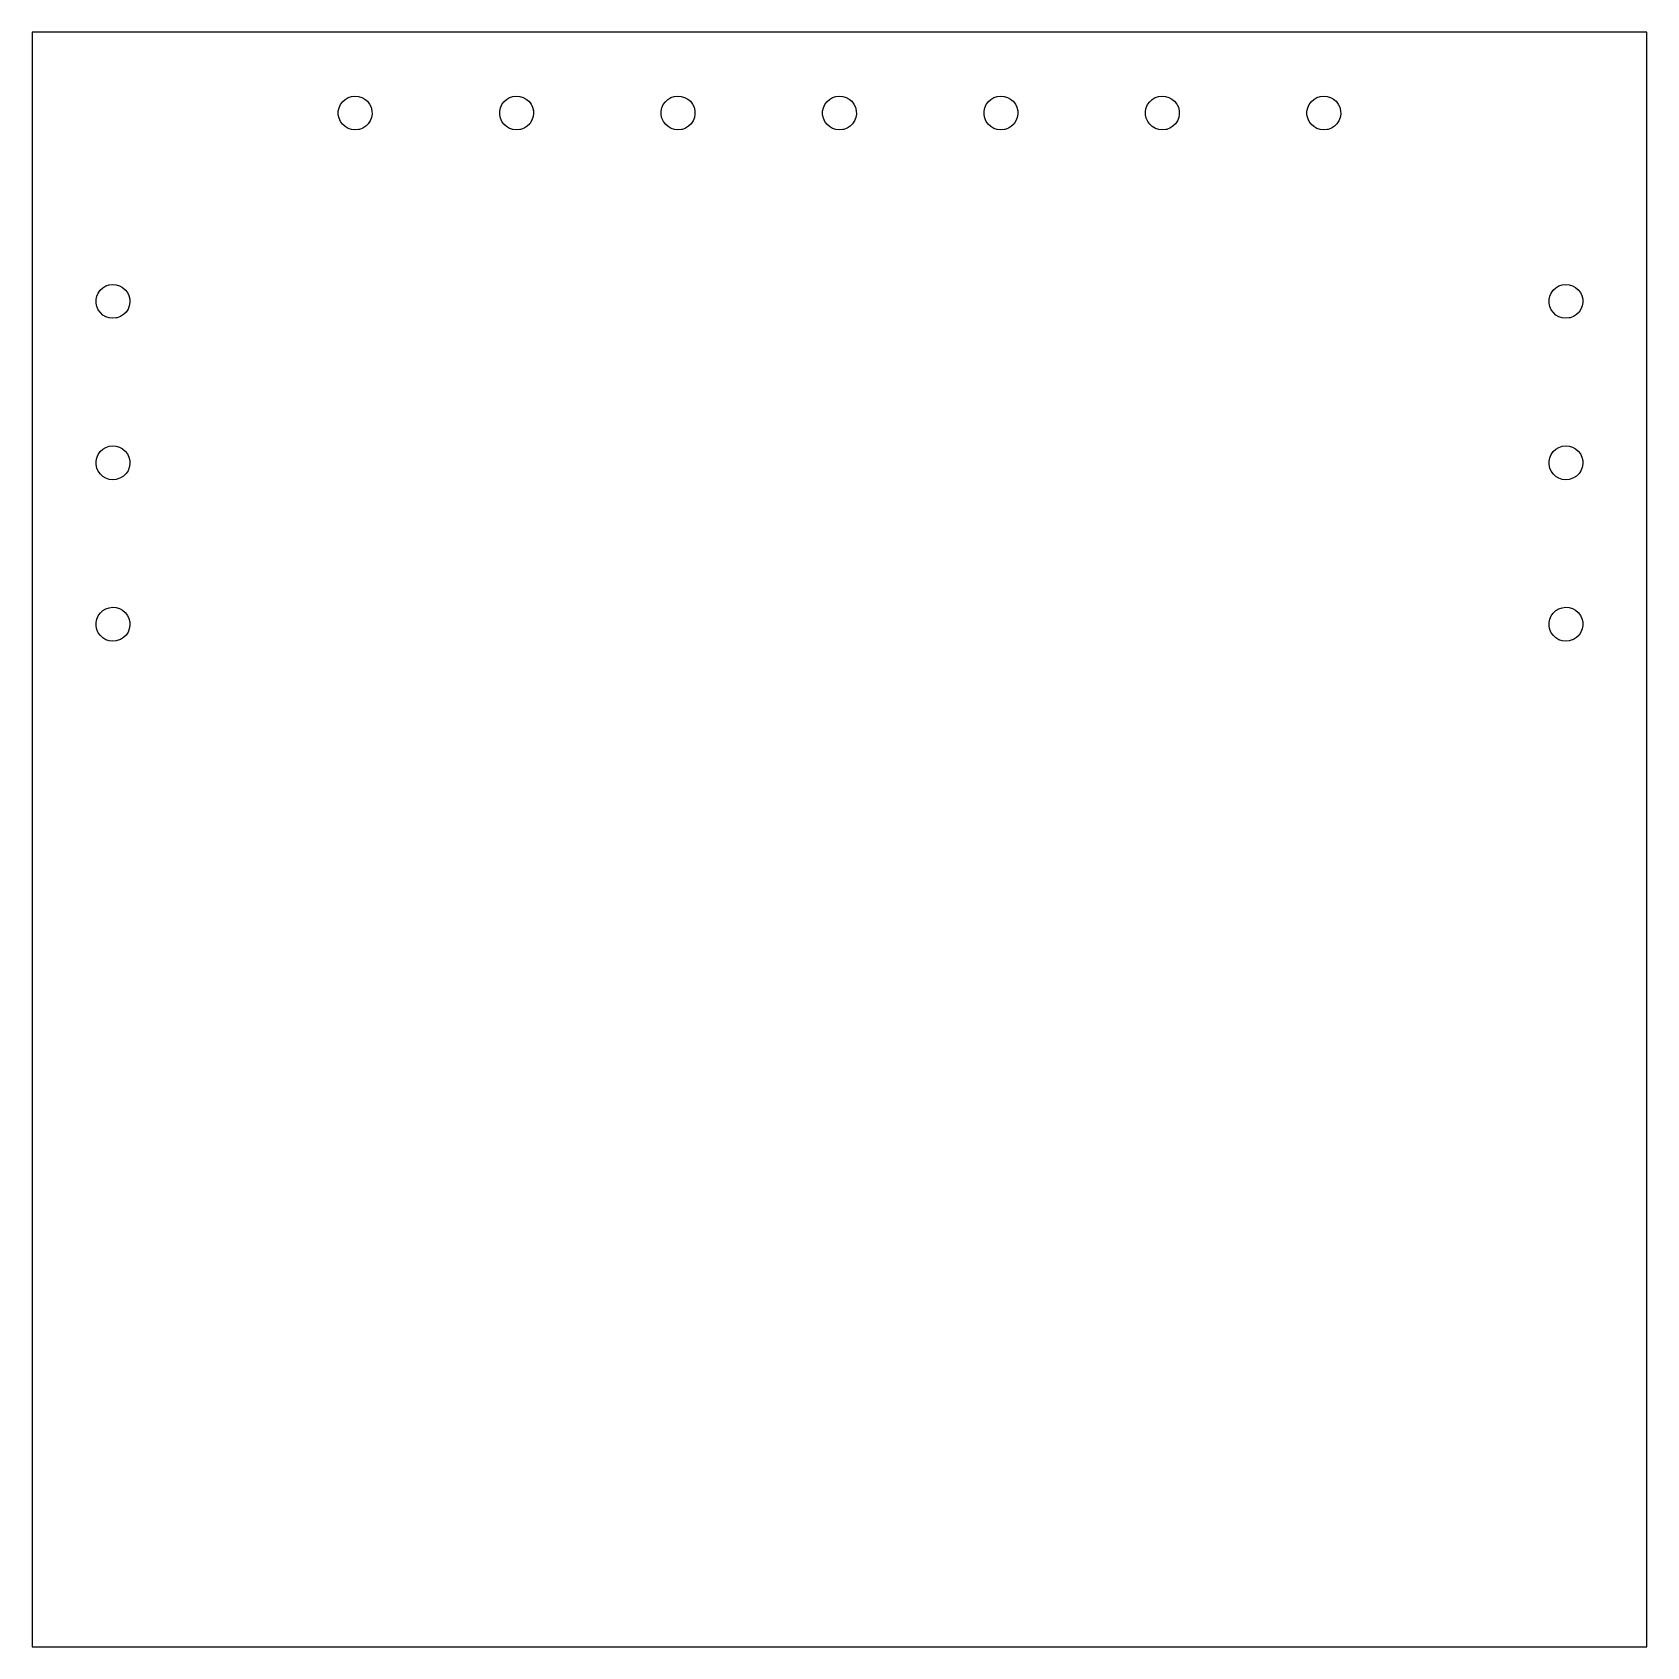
# Model space of a CAD drawing. Header units: metres. Extents: x 0 to 150, y 0 to 150.
import ezdxf

# ---------------------------------------------------------------- set-up
doc = ezdxf.new("R2010")
doc.units = ezdxf.units.M

msp = doc.modelspace()

# ---------------------------------------------------------------- linework, layer by layer
for p, q in [((150, 150), (0, 150)), ((0, 150), (0, 0)), ((150, 0), (150, 150)), ((29.3384, 143.929), (29.6468, 144.035)), ((29.6468, 144.035), (29.9703, 144.075)), ((29.9703, 144.075), (30.2951, 144.047)), ((30.2951, 144.047), (30.6073, 143.953)), ((44.3384, 143.929), (44.6468, 144.035)), ((44.6468, 144.035), (44.9703, 144.075)), ((44.9703, 144.075), (45.2951, 144.047)), ((45.2951, 144.047), (45.6073, 143.953)), ((59.3384, 143.929), (59.6468, 144.035)), ((59.6468, 144.035), (59.9703, 144.075)), ((59.9703, 144.075), (60.2951, 144.047)), ((60.2951, 144.047), (60.6073, 143.953)), ((74.3384, 143.929), (74.6468, 144.035)), ((74.6468, 144.035), (74.9703, 144.075)), ((74.9703, 144.075), (75.2951, 144.047)), ((75.2951, 144.047), (75.6073, 143.953)), ((89.3384, 143.929), (89.6468, 144.035)), ((89.6468, 144.035), (89.9703, 144.075)), ((89.9703, 144.075), (90.2951, 144.047)), ((90.2951, 144.047), (90.6073, 143.953)), ((104.338, 143.929), (104.647, 144.035)), ((104.647, 144.035), (104.97, 144.075)), ((104.97, 144.075), (105.295, 144.047)), ((105.295, 144.047), (105.607, 143.953)), ((119.338, 143.929), (119.647, 144.035)), ((119.647, 144.035), (119.97, 144.075)), ((119.97, 144.075), (120.295, 144.047)), ((120.295, 144.047), (120.607, 143.953)), ((28.4329, 142.658), (28.4991, 142.977)), ((28.434, 142.332), (28.4329, 142.658)), ((28.4991, 142.977), (28.6295, 143.276)), ((28.6295, 143.276), (28.8186, 143.542)), ((28.8186, 143.542), (29.0583, 143.762)), ((29.0583, 143.762), (29.3384, 143.929)), ((30.6073, 143.953), (30.8934, 143.797)), ((30.8934, 143.797), (31.1413, 143.585)), ((31.1413, 143.585), (31.3403, 143.327)), ((31.3403, 143.327), (31.4819, 143.034)), ((31.4819, 143.034), (31.56, 142.717)), ((31.56, 142.717), (31.5712, 142.391)), ((43.4329, 142.658), (43.4991, 142.977)), ((43.434, 142.332), (43.4329, 142.658)), ((43.4991, 142.977), (43.6295, 143.276)), ((43.6295, 143.276), (43.8186, 143.542)), ((43.8186, 143.542), (44.0583, 143.762)), ((44.0583, 143.762), (44.3384, 143.929)), ((45.6073, 143.953), (45.8934, 143.797)), ((45.8934, 143.797), (46.1413, 143.585)), ((46.1413, 143.585), (46.3403, 143.327)), ((46.3403, 143.327), (46.4819, 143.034)), ((46.4819, 143.034), (46.56, 142.717)), ((46.56, 142.717), (46.5712, 142.391)), ((58.4329, 142.658), (58.4991, 142.977)), ((58.434, 142.332), (58.4329, 142.658)), ((58.4991, 142.977), (58.6295, 143.276)), ((58.6295, 143.276), (58.8186, 143.542)), ((58.8186, 143.542), (59.0583, 143.762)), ((59.0583, 143.762), (59.3384, 143.929)), ((60.6073, 143.953), (60.8934, 143.797)), ((60.8934, 143.797), (61.1413, 143.585)), ((61.1413, 143.585), (61.3403, 143.327)), ((61.3403, 143.327), (61.4819, 143.034)), ((61.4819, 143.034), (61.56, 142.717)), ((61.56, 142.717), (61.5712, 142.391)), ((73.4329, 142.658), (73.4991, 142.977)), ((73.434, 142.332), (73.4329, 142.658)), ((73.4991, 142.977), (73.6295, 143.276)), ((73.6295, 143.276), (73.8186, 143.542)), ((73.8186, 143.542), (74.0583, 143.762)), ((74.0583, 143.762), (74.3384, 143.929)), ((75.6073, 143.953), (75.8934, 143.797)), ((75.8934, 143.797), (76.1413, 143.585)), ((76.1413, 143.585), (76.3403, 143.327)), ((76.3403, 143.327), (76.4819, 143.034)), ((76.4819, 143.034), (76.56, 142.717)), ((76.56, 142.717), (76.5712, 142.391)), ((88.4329, 142.658), (88.4991, 142.977)), ((88.434, 142.332), (88.4329, 142.658)), ((88.4991, 142.977), (88.6295, 143.276)), ((88.6295, 143.276), (88.8186, 143.542)), ((88.8186, 143.542), (89.0583, 143.762)), ((89.0583, 143.762), (89.3384, 143.929)), ((90.6073, 143.953), (90.8934, 143.797)), ((90.8934, 143.797), (91.1413, 143.585)), ((91.1413, 143.585), (91.3403, 143.327)), ((91.3403, 143.327), (91.4819, 143.034)), ((91.4819, 143.034), (91.56, 142.717)), ((91.56, 142.717), (91.5712, 142.391)), ((103.433, 142.658), (103.499, 142.977)), ((103.434, 142.332), (103.433, 142.658)), ((103.499, 142.977), (103.629, 143.276)), ((103.629, 143.276), (103.819, 143.542)), ((103.819, 143.542), (104.058, 143.762)), ((104.058, 143.762), (104.338, 143.929)), ((105.607, 143.953), (105.893, 143.797)), ((105.893, 143.797), (106.141, 143.585)), ((106.141, 143.585), (106.34, 143.327)), ((106.34, 143.327), (106.482, 143.034)), ((106.482, 143.034), (106.56, 142.717)), ((106.56, 142.717), (106.571, 142.391)), ((118.433, 142.658), (118.499, 142.977)), ((118.434, 142.332), (118.433, 142.658)), ((118.499, 142.977), (118.629, 143.276)), ((118.629, 143.276), (118.819, 143.542)), ((118.819, 143.542), (119.058, 143.762)), ((119.058, 143.762), (119.338, 143.929)), ((120.607, 143.953), (120.893, 143.797)), ((120.893, 143.797), (121.141, 143.585)), ((121.141, 143.585), (121.34, 143.327)), ((121.34, 143.327), (121.482, 143.034)), ((121.482, 143.034), (121.56, 142.717)), ((121.56, 142.717), (121.571, 142.391)), ((28.5021, 142.013), (28.434, 142.332)), ((28.6344, 141.715), (28.5021, 142.013)), ((28.8251, 141.451), (28.6344, 141.715)), ((29.0662, 141.232), (28.8251, 141.451)), ((29.3474, 141.067), (29.0662, 141.232)), ((29.6564, 140.963), (29.3474, 141.067)), ((30.7062, 141.092), (30.4013, 140.977)), ((30.9809, 141.268), (30.7062, 141.092)), ((31.2135, 141.496), (30.9809, 141.268)), ((31.3942, 141.767), (31.2135, 141.496)), ((31.5152, 142.07), (31.3942, 141.767)), ((31.5712, 142.391), (31.5152, 142.07)), ((43.5021, 142.013), (43.434, 142.332)), ((43.6344, 141.715), (43.5021, 142.013)), ((43.8251, 141.451), (43.6344, 141.715)), ((44.0662, 141.232), (43.8251, 141.451)), ((44.3474, 141.067), (44.0662, 141.232)), ((44.6564, 140.963), (44.3474, 141.067)), ((45.7062, 141.092), (45.4013, 140.977)), ((45.9809, 141.268), (45.7062, 141.092)), ((46.2135, 141.496), (45.9809, 141.268)), ((46.3942, 141.767), (46.2135, 141.496)), ((46.5152, 142.07), (46.3942, 141.767)), ((46.5712, 142.391), (46.5152, 142.07)), ((58.5021, 142.013), (58.434, 142.332)), ((58.6344, 141.715), (58.5021, 142.013)), ((58.8251, 141.451), (58.6344, 141.715)), ((59.0662, 141.232), (58.8251, 141.451)), ((59.3474, 141.067), (59.0662, 141.232)), ((59.6564, 140.963), (59.3474, 141.067)), ((60.7062, 141.092), (60.4013, 140.977)), ((60.9809, 141.268), (60.7062, 141.092)), ((61.2135, 141.496), (60.9809, 141.268)), ((61.3942, 141.767), (61.2135, 141.496)), ((61.5152, 142.07), (61.3942, 141.767)), ((61.5712, 142.391), (61.5152, 142.07)), ((73.5021, 142.013), (73.434, 142.332)), ((73.6344, 141.715), (73.5021, 142.013)), ((73.8251, 141.451), (73.6344, 141.715)), ((74.0662, 141.232), (73.8251, 141.451)), ((74.3474, 141.067), (74.0662, 141.232)), ((74.6564, 140.963), (74.3474, 141.067)), ((75.7062, 141.092), (75.4013, 140.977)), ((75.9809, 141.268), (75.7062, 141.092)), ((76.2135, 141.496), (75.9809, 141.268)), ((76.3942, 141.767), (76.2135, 141.496)), ((76.5152, 142.07), (76.3942, 141.767)), ((76.5712, 142.391), (76.5152, 142.07)), ((88.5021, 142.013), (88.434, 142.332)), ((88.6344, 141.715), (88.5021, 142.013)), ((88.8251, 141.451), (88.6344, 141.715)), ((89.0662, 141.232), (88.8251, 141.451)), ((89.3474, 141.067), (89.0662, 141.232)), ((89.6564, 140.963), (89.3474, 141.067)), ((90.7062, 141.092), (90.4013, 140.977)), ((90.9809, 141.268), (90.7062, 141.092)), ((91.2135, 141.496), (90.9809, 141.268)), ((91.3942, 141.767), (91.2135, 141.496)), ((91.5152, 142.07), (91.3942, 141.767)), ((91.5712, 142.391), (91.5152, 142.07)), ((103.502, 142.013), (103.434, 142.332)), ((103.634, 141.715), (103.502, 142.013)), ((103.825, 141.451), (103.634, 141.715)), ((104.066, 141.232), (103.825, 141.451)), ((104.347, 141.067), (104.066, 141.232)), ((104.656, 140.963), (104.347, 141.067)), ((105.706, 141.092), (105.401, 140.977)), ((105.981, 141.268), (105.706, 141.092)), ((106.214, 141.496), (105.981, 141.268)), ((106.394, 141.767), (106.214, 141.496)), ((106.515, 142.07), (106.394, 141.767)), ((106.571, 142.391), (106.515, 142.07)), ((118.502, 142.013), (118.434, 142.332)), ((118.634, 141.715), (118.502, 142.013)), ((118.825, 141.451), (118.634, 141.715)), ((119.066, 141.232), (118.825, 141.451)), ((119.347, 141.067), (119.066, 141.232)), ((119.656, 140.963), (119.347, 141.067)), ((120.706, 141.092), (120.401, 140.977)), ((120.981, 141.268), (120.706, 141.092)), ((121.214, 141.496), (120.981, 141.268)), ((121.394, 141.767), (121.214, 141.496)), ((121.515, 142.07), (121.394, 141.767)), ((121.571, 142.391), (121.515, 142.07)), ((29.9802, 140.925), (29.6564, 140.963)), ((30.3048, 140.955), (29.9802, 140.925)), ((30.4013, 140.977), (30.3048, 140.955)), ((44.9802, 140.925), (44.6564, 140.963)), ((45.3048, 140.955), (44.9802, 140.925)), ((45.4013, 140.977), (45.3048, 140.955)), ((59.9802, 140.925), (59.6564, 140.963)), ((60.3048, 140.955), (59.9802, 140.925)), ((60.4013, 140.977), (60.3048, 140.955)), ((74.9802, 140.925), (74.6564, 140.963)), ((75.3048, 140.955), (74.9802, 140.925)), ((75.4013, 140.977), (75.3048, 140.955)), ((89.9802, 140.925), (89.6564, 140.963)), ((90.3048, 140.955), (89.9802, 140.925)), ((90.4013, 140.977), (90.3048, 140.955)), ((104.98, 140.925), (104.656, 140.963)), ((105.305, 140.955), (104.98, 140.925)), ((105.401, 140.977), (105.305, 140.955)), ((119.98, 140.925), (119.656, 140.963)), ((120.305, 140.955), (119.98, 140.925)), ((120.401, 140.977), (120.305, 140.955)), ((6.12946, 125.776), (6.31857, 126.042)), ((6.31857, 126.042), (6.55829, 126.262)), ((6.55829, 126.262), (6.83836, 126.429)), ((6.83836, 126.429), (7.14676, 126.535)), ((7.14676, 126.535), (7.47031, 126.575)), ((7.47031, 126.575), (7.79512, 126.547)), ((7.79512, 126.547), (8.10728, 126.453)), ((8.10728, 126.453), (8.39345, 126.297)), ((8.39345, 126.297), (8.64133, 126.085)), ((8.64133, 126.085), (8.8403, 125.827)), ((141.129, 125.776), (141.319, 126.042)), ((141.319, 126.042), (141.558, 126.262)), ((141.558, 126.262), (141.838, 126.429)), ((141.838, 126.429), (142.147, 126.535)), ((142.147, 126.535), (142.47, 126.575)), ((142.47, 126.575), (142.795, 126.547)), ((142.795, 126.547), (143.107, 126.453)), ((143.107, 126.453), (143.393, 126.297)), ((143.393, 126.297), (143.641, 126.085)), ((143.641, 126.085), (143.84, 125.827)), ((5.93294, 125.158), (5.99905, 125.477)), ((5.93398, 124.832), (5.93294, 125.158)), ((6.00208, 124.513), (5.93398, 124.832)), ((5.99905, 125.477), (6.12946, 125.776)), ((6.13435, 124.215), (6.00208, 124.513)), ((8.8403, 125.827), (8.98187, 125.534)), ((9.01518, 124.57), (8.89423, 124.267)), ((8.98187, 125.534), (9.05997, 125.217)), ((9.07123, 124.891), (9.01518, 124.57)), ((9.05997, 125.217), (9.07123, 124.891)), ((140.933, 125.158), (140.999, 125.477)), ((140.934, 124.832), (140.933, 125.158)), ((141.002, 124.513), (140.934, 124.832)), ((140.999, 125.477), (141.129, 125.776)), ((141.134, 124.215), (141.002, 124.513)), ((143.84, 125.827), (143.982, 125.534)), ((144.015, 124.57), (143.894, 124.267)), ((143.982, 125.534), (144.06, 125.217)), ((144.071, 124.891), (144.015, 124.57)), ((144.06, 125.217), (144.071, 124.891)), ((6.32513, 123.951), (6.13435, 124.215)), ((6.56624, 123.732), (6.32513, 123.951)), ((6.84735, 123.567), (6.56624, 123.732)), ((7.15642, 123.463), (6.84735, 123.567)), ((7.48019, 123.425), (7.15642, 123.463)), ((7.80484, 123.455), (7.48019, 123.425)), ((7.90126, 123.477), (7.80484, 123.455)), ((8.20619, 123.592), (7.90126, 123.477)), ((8.48088, 123.768), (8.20619, 123.592)), ((8.71355, 123.996), (8.48088, 123.768)), ((8.89423, 124.267), (8.71355, 123.996)), ((141.325, 123.951), (141.134, 124.215)), ((141.566, 123.732), (141.325, 123.951)), ((141.847, 123.567), (141.566, 123.732)), ((142.156, 123.463), (141.847, 123.567)), ((142.48, 123.425), (142.156, 123.463)), ((142.805, 123.455), (142.48, 123.425)), ((142.901, 123.477), (142.805, 123.455)), ((143.206, 123.592), (142.901, 123.477)), ((143.481, 123.768), (143.206, 123.592)), ((143.714, 123.996), (143.481, 123.768)), ((143.894, 124.267), (143.714, 123.996)), ((6.12946, 110.776), (6.31857, 111.042)), ((6.31857, 111.042), (6.55829, 111.262)), ((6.55829, 111.262), (6.83836, 111.429)), ((6.83836, 111.429), (7.14676, 111.535)), ((7.14676, 111.535), (7.47031, 111.575)), ((7.47031, 111.575), (7.79512, 111.547)), ((7.79512, 111.547), (8.10728, 111.453)), ((8.10728, 111.453), (8.39345, 111.297)), ((8.39345, 111.297), (8.64133, 111.085)), ((8.64133, 111.085), (8.8403, 110.827)), ((141.129, 110.776), (141.319, 111.042)), ((141.319, 111.042), (141.558, 111.262)), ((141.558, 111.262), (141.838, 111.429)), ((141.838, 111.429), (142.147, 111.535)), ((142.147, 111.535), (142.47, 111.575)), ((142.47, 111.575), (142.795, 111.547)), ((142.795, 111.547), (143.107, 111.453)), ((143.107, 111.453), (143.393, 111.297)), ((143.393, 111.297), (143.641, 111.085)), ((143.641, 111.085), (143.84, 110.827)), ((5.93294, 110.158), (5.99905, 110.477)), ((5.93398, 109.832), (5.93294, 110.158)), ((6.00208, 109.513), (5.93398, 109.832)), ((5.99905, 110.477), (6.12946, 110.776)), ((6.13435, 109.215), (6.00208, 109.513)), ((8.8403, 110.827), (8.98187, 110.534)), ((9.01518, 109.57), (8.89423, 109.267)), ((8.98187, 110.534), (9.05997, 110.217)), ((9.07123, 109.891), (9.01518, 109.57)), ((9.05997, 110.217), (9.07123, 109.891)), ((140.933, 110.158), (140.999, 110.477)), ((140.934, 109.832), (140.933, 110.158)), ((141.002, 109.513), (140.934, 109.832)), ((140.999, 110.477), (141.129, 110.776)), ((141.134, 109.215), (141.002, 109.513)), ((143.84, 110.827), (143.982, 110.534)), ((144.015, 109.57), (143.894, 109.267)), ((143.982, 110.534), (144.06, 110.217)), ((144.071, 109.891), (144.015, 109.57)), ((144.06, 110.217), (144.071, 109.891)), ((6.32513, 108.951), (6.13435, 109.215)), ((6.56624, 108.732), (6.32513, 108.951)), ((6.84735, 108.567), (6.56624, 108.732)), ((7.15642, 108.463), (6.84735, 108.567)), ((7.48019, 108.425), (7.15642, 108.463)), ((7.80484, 108.455), (7.48019, 108.425)), ((7.90126, 108.477), (7.80484, 108.455)), ((8.20619, 108.592), (7.90126, 108.477)), ((8.48088, 108.768), (8.20619, 108.592)), ((8.71355, 108.996), (8.48088, 108.768)), ((8.89423, 109.267), (8.71355, 108.996)), ((141.325, 108.951), (141.134, 109.215)), ((141.566, 108.732), (141.325, 108.951)), ((141.847, 108.567), (141.566, 108.732)), ((142.156, 108.463), (141.847, 108.567)), ((142.48, 108.425), (142.156, 108.463)), ((142.805, 108.455), (142.48, 108.425)), ((142.901, 108.477), (142.805, 108.455)), ((143.206, 108.592), (142.901, 108.477)), ((143.481, 108.768), (143.206, 108.592)), ((143.714, 108.996), (143.481, 108.768)), ((143.894, 109.267), (143.714, 108.996)), ((6.12946, 95.776), (6.31857, 96.0416)), ((6.31857, 96.0416), (6.55829, 96.2625)), ((6.55829, 96.2625), (6.83836, 96.4293)), ((6.83836, 96.4293), (7.14676, 96.5349)), ((7.14676, 96.5349), (7.47031, 96.5747)), ((7.47031, 96.5747), (7.79512, 96.5471)), ((7.79512, 96.5471), (8.10728, 96.4532)), ((8.10728, 96.4532), (8.39345, 96.2971)), ((8.39345, 96.2971), (8.64133, 96.0853)), ((8.64133, 96.0853), (8.8403, 95.8271)), ((141.129, 95.776), (141.319, 96.0416)), ((141.319, 96.0416), (141.558, 96.2625)), ((141.558, 96.2625), (141.838, 96.4293)), ((141.838, 96.4293), (142.147, 96.5349)), ((142.147, 96.5349), (142.47, 96.5747)), ((142.47, 96.5747), (142.795, 96.5471)), ((142.795, 96.5471), (143.107, 96.4532)), ((143.107, 96.4532), (143.393, 96.2971)), ((143.393, 96.2971), (143.641, 96.0853)), ((143.641, 96.0853), (143.84, 95.8271)), ((5.93294, 95.1581), (5.99905, 95.4773)), ((5.93398, 94.8321), (5.93294, 95.1581)), ((6.00208, 94.5133), (5.93398, 94.8321)), ((5.99905, 95.4773), (6.12946, 95.776)), ((6.13435, 94.2153), (6.00208, 94.5133)), ((8.8403, 95.8271), (8.98187, 95.5335)), ((9.01518, 94.5701), (8.89423, 94.2674)), ((8.98187, 95.5335), (9.05997, 95.217)), ((9.07123, 94.8912), (9.01518, 94.5701)), ((9.05997, 95.217), (9.07123, 94.8912)), ((140.933, 95.1581), (140.999, 95.4773)), ((140.934, 94.8321), (140.933, 95.1581)), ((141.002, 94.5133), (140.934, 94.8321)), ((140.999, 95.4773), (141.129, 95.776)), ((141.134, 94.2153), (141.002, 94.5133)), ((143.84, 95.8271), (143.982, 95.5335)), ((144.015, 94.5701), (143.894, 94.2674)), ((143.982, 95.5335), (144.06, 95.217)), ((144.071, 94.8912), (144.015, 94.5701)), ((144.06, 95.217), (144.071, 94.8912)), ((6.32513, 93.951), (6.13435, 94.2153)), ((6.56624, 93.7316), (6.32513, 93.951)), ((6.84735, 93.5666), (6.56624, 93.7316)), ((7.15642, 93.4629), (6.84735, 93.5666)), ((7.48019, 93.4251), (7.15642, 93.4629)), ((7.80484, 93.4548), (7.48019, 93.4251)), ((7.90126, 93.477), (7.80484, 93.4548)), ((8.20619, 93.5922), (7.90126, 93.477)), ((8.48088, 93.7677), (8.20619, 93.5922)), ((8.71355, 93.996), (8.48088, 93.7677)), ((8.89423, 94.2674), (8.71355, 93.996)), ((141.325, 93.951), (141.134, 94.2153)), ((141.566, 93.7316), (141.325, 93.951)), ((141.847, 93.5666), (141.566, 93.7316)), ((142.156, 93.4629), (141.847, 93.5666)), ((142.48, 93.4251), (142.156, 93.4629)), ((142.805, 93.4548), (142.48, 93.4251)), ((142.901, 93.477), (142.805, 93.4548)), ((143.206, 93.5922), (142.901, 93.477)), ((143.481, 93.7677), (143.206, 93.5922)), ((143.714, 93.996), (143.481, 93.7677)), ((143.894, 94.2674), (143.714, 93.996)), ((0, 0), (150, 0))]:
    msp.add_line(p, q)

doc.saveas('drawing.dxf')
